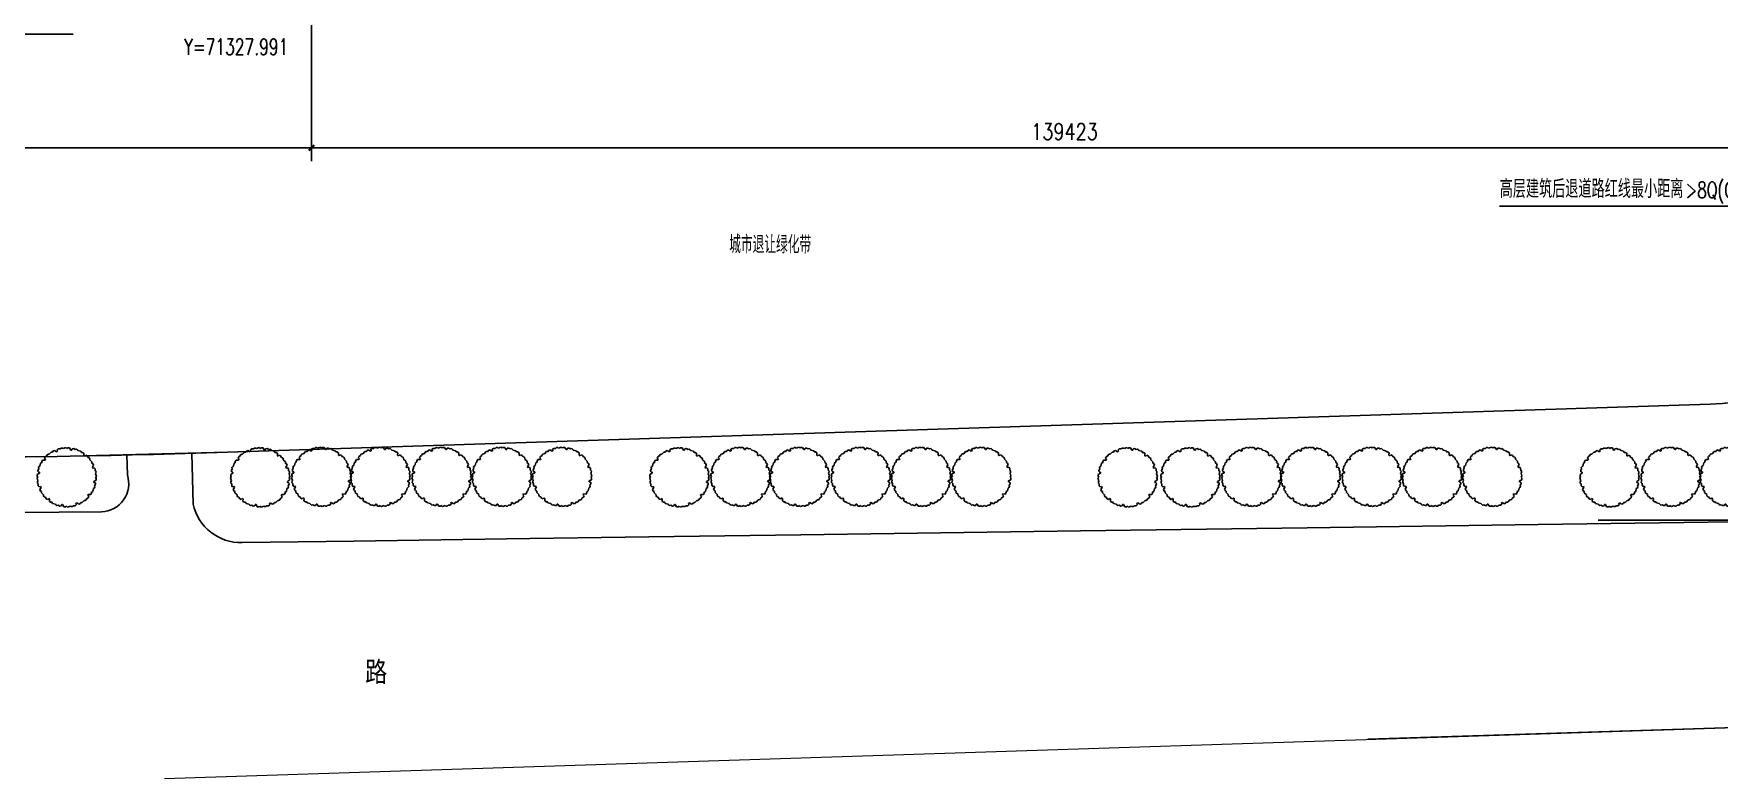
# Model space of a CAD drawing. Header units: metres. Extents: x 71066629 to 71645179, y 84793221 to 85208804.
# Drawn here: x 71295348 to 71451394, y 84798304 to 84867276 of the extents above; entities that cross this region are included whole.
import ezdxf

# ---------------------------------------------------------------- set-up
doc = ezdxf.new("R2010")
doc.units = ezdxf.units.M
doc.header["$LTSCALE"] = 1000
for name, pattern in [('ACAD_ISO04W100', [30, 24, -3, 0, -3]), ('DASH', [0.35, 0.25, -0.1]), ('DASHED', [19.05, 12.7, -6.35])]:
    doc.linetypes.add(name, pattern=pattern)
for name, color, linetype in [('A_SITEP_PLANT', 85, 'Continuous'), ('A_SITEP_TEX_1', 7, 'Continuous'), ('DIM_SYMB', 3, 'Continuous'), ('G-ANNO-DIMS', 3, 'Continuous'), ('G-SDWK', 157, 'Continuous'), ('G_DRIV_ROAD', 145, 'Continuous'), ('G_N_GUIDES', 3, 'DASH'), ('G_N_PUB_TEXT', 7, 'Continuous'), ('PROMPT', 1, 'Continuous'), ('PUB_DIM', 3, 'Continuous'), ('PUB_TEXT', 7, 'Continuous')]:
    doc.layers.add(name, color=color, linetype=linetype)
doc.layers.add('G-ROAD-CNTR', color=24, linetype='DASHED', lineweight=13)
doc.layers.add('G-ROAD-市政', color=1, linetype='Continuous', lineweight=13)
doc.styles.add('_TCH_DIM', font='SIMPLEX', dxfattribs={"bigfont": 'GBCBIG'})
doc.styles.add('dim_font', font='SIMPLEX.shx', dxfattribs={"width": 0.8})
doc.styles.add('GAD A', font='$ gad e.shx', dxfattribs={"width": 0.7, "bigfont": '$ gad c.shx'})
doc.styles.add('黑体', font='simhei.ttf', dxfattribs={"width": 0.8})
doc.dimstyles.new('DIMN500', dxfattribs={"dimscale": 5, "dimtxt": 300, "dimasz": 100, "dimexe": 250, "dimexo": 300, "dimgap": 150, "dimtad": 1, "dimdec": 0, "dimzin": 0, "dimdsep": 46, "dimtxsty": 'dim_font', "dimblk": 'ARCHTICK', "dimcen": 0.09, "dimclrt": 7, "dimazin": 2, "dimtfac": 1, "dimtdec": 0, "dimtix": 1, "dimtmove": 2, "dimatfit": 3, "dimldrblk": 'ARCHTICK', "dimtolj": 1, "dimtzin": 0, "dimarcsym": 0})

# ---------------------------------------------------------------- blocks, each defined once
blk = doc.blocks.new('BRANCHD', base_point=(0.5, 0.5))
for p, q in [((0.951, 0.743), (0.931, 0.754)), ((0.962, 0.694), (0.951, 0.743)), ((0.974, 0.687), (0.962, 0.694)), ((0.97, 0.587), (0.994, 0.594)), ((0.97, 0.571), (0.97, 0.587)), ((0.987, 0.668), (0.974, 0.687)), ((0.982, 0.647), (0.987, 0.668)), ((0.997, 0.62), (0.982, 0.647)), ((0.994, 0.594), (0.997, 0.62)), ((1.008, 0.55), (0.97, 0.571)), ((0.998, 0.504), (1.008, 0.52)), ((1.008, 0.52), (1.008, 0.55))]:
    blk.add_line(p, q)
blk = doc.blocks.new('A$C203C35CE')
at = {"layer": 'A_SITEP_PLANT', "extrusion": (0, 0, -1), "yscale": 2981.739130434784, "zscale": -2981.739130434782}
for xscale, rotation in [(2981.739130434794, 30.00000000017586), (2981.739130434763, 60.00000000017639), (2981.739130434784, 90), (2981.739130434769, 120.0000000001762), (2981.739130434778, 150.0000000001759), (2981.739130434778, 330.0000000001759), (2981.739130434794, 210.0000000001759), (2981.739130434755, 180.0000000001761), (2981.739130434769, 300.0000000001762), (2981.739130434784, 270), (2981.739130434763, 240.0000000001764)]:
    blk.add_blockref('BRANCHD', (-1526, 1526), dxfattribs=dict(at, xscale=xscale, rotation=rotation))
at = {"layer": 'A_SITEP_PLANT', "extrusion": (0, 0, -1), "xscale": 2981.739130434755, "yscale": 2981.739130434784, "zscale": -2981.739130434782}
blk.add_blockref('BRANCHD', (-1526, 1526), dxfattribs=at)
blk = doc.blocks.new('A$C237376EB')
at = {"layer": 'G-ROAD-CNTR', "linetype": 'ACAD_ISO04W100'}
blk.add_line((730.15, 386.15), (952.94, 393.38), dxfattribs=at)
at = {"layer": 'G-ROAD-市政', "linetype": 'Continuous'}
blk.add_line((735.99, 416.36), (873.25, 420.81), dxfattribs=at)
for centre, radius, start, end in [((872.53, 442.8), 22, 271.8569, 1.5484), ((704.56, 1385.85), 970, 270, 271.85691)]:
    blk.add_arc(centre, radius, start, end, dxfattribs=at)
blk = doc.blocks.new('_ARCHTICK')
at = {"color": 0, "linetype": 'ByBlock', "const_width": 0.4}
blk.add_lwpolyline([(-0.5, -0.5), (0.5, 0.5)], dxfattribs=at)
blk = doc.blocks.new('*D66')
at = {"layer": 'Defpoints', "color": 0, "transparency": 16777216}
for p in [(71438695, 84949471), (71492749, 84949471), (71438695, 84822230)]:
    blk.add_point(p, dxfattribs=at)
at = {"layer": 'PUB_DIM', "color": 0, "lineweight": -2, "transparency": 16777216}
for p, q in [((71440195, 84949471), (71493999, 84949471)), ((71492749, 84822230), (71492749, 84949471)), ((71440195, 84822230), (71493999, 84822230))]:
    blk.add_line(p, q, dxfattribs=at)
at = {"layer": 'PUB_DIM', "color": 0, "lineweight": -2, "transparency": 16777216, "xscale": 500, "yscale": 500, "zscale": 500}
for p, rotation in [((71492749, 84949471), 90), ((71492749, 84822230), 270)]:
    blk.add_blockref('_ARCHTICK', p, dxfattribs=dict(at, rotation=rotation))
at = {"layer": 'PUB_DIM', "color": 7, "transparency": 16777216, "insert": (71489964, 84864797), "char_height": 1500, "attachment_point": 5, "rotation": 90, "style": 'dim_font'}
blk.add_mtext('\\A1;127241', dxfattribs=at)
blk = doc.blocks.new('*D101')
at = {"layer": 'Defpoints', "color": 0, "transparency": 16777216}
for p in [(71240553, 84884852), (71321069, 84884852), (71321069, 84856704)]:
    blk.add_point(p, dxfattribs=at)
at = {"layer": 'G-ANNO-DIMS', "color": 0, "lineweight": -2, "transparency": 16777216}
for p, q in [((71240553, 84883352), (71240553, 84855454)), ((71321069, 84883352), (71321069, 84855454)), ((71240553, 84856704), (71321069, 84856704))]:
    blk.add_line(p, q, dxfattribs=at)
at = {"layer": 'G-ANNO-DIMS', "color": 0, "lineweight": -2, "transparency": 16777216, "xscale": 500, "yscale": 500, "zscale": 500, "rotation": 180}
blk.add_blockref('_ARCHTICK', (71240553, 84856704), dxfattribs=at)
at = {"layer": 'G-ANNO-DIMS', "color": 0, "lineweight": -2, "transparency": 16777216, "xscale": 500, "yscale": 500, "zscale": 500}
blk.add_blockref('_ARCHTICK', (71321069, 84856704), dxfattribs=at)
at = {"layer": 'G-ANNO-DIMS', "color": 7, "transparency": 16777216, "insert": (71280811, 84858204), "char_height": 1500, "attachment_point": 5, "style": 'dim_font'}
blk.add_mtext('\\A1;80.47', dxfattribs=at)
blk = doc.blocks.new('*D102')
at = {"layer": 'Defpoints', "color": 0, "transparency": 16777216}
for p in [(71321069, 84884852), (71460491, 84884852), (71460491, 84856704)]:
    blk.add_point(p, dxfattribs=at)
at = {"layer": 'G-ANNO-DIMS', "color": 0, "lineweight": -2, "transparency": 16777216}
for p, q in [((71321069, 84883352), (71321069, 84855454)), ((71460491, 84883352), (71460491, 84855454)), ((71321069, 84856704), (71460491, 84856704))]:
    blk.add_line(p, q, dxfattribs=at)
at = {"layer": 'G-ANNO-DIMS', "color": 0, "lineweight": -2, "transparency": 16777216, "xscale": 500, "yscale": 500, "zscale": 500, "rotation": 180}
blk.add_blockref('_ARCHTICK', (71321069, 84856704), dxfattribs=at)
at = {"layer": 'G-ANNO-DIMS', "color": 0, "lineweight": -2, "transparency": 16777216, "xscale": 500, "yscale": 500, "zscale": 500}
blk.add_blockref('_ARCHTICK', (71460491, 84856704), dxfattribs=at)
at = {"layer": 'G-ANNO-DIMS', "color": 7, "transparency": 16777216, "insert": (71390780, 84858204), "char_height": 1500, "attachment_point": 5, "style": 'dim_font'}
blk.add_mtext('\\A1;139423', dxfattribs=at)

msp = doc.modelspace()

# ---------------------------------------------------------------- linework, layer by layer
at = {"layer": 'DIM_SYMB'}
msp.add_lwpolyline([(71431054.86, 84851289.667), (71457129.934, 84851289.667), (71465764.846, 84856704.447)], dxfattribs=at)
at = {"layer": 'G-ANNO-DIMS'}
msp.add_line((71289583.951, 84867225.562), (71299005.203, 84867225.562), dxfattribs=at)
at = {"layer": 'G-SDWK'}
for p, q in [((71304018, 84826417.5), (71303976.184, 84828251.876)), ((71310103, 84823702), (71309988.302, 84828429.009)), ((71434621.139, 84821814.303), (71457156.93, 84822129.303)), ((71324990.577, 84820282.627), (71339124.197, 84820480.038)), ((71339124.197, 84820480.038), (71352295.433, 84820664.007)), ((71352295.433, 84820664.007), (71366372.167, 84820860.623)), ((71366372.167, 84820860.623), (71392250.53, 84821222.078)), ((71392250.53, 84821222.078), (71413234.985, 84821515.372)), ((71413234.985, 84821515.372), (71434621.139, 84821814.303)), ((71314636, 84820138), (71324990.577, 84820282.627))]:
    msp.add_line(p, q, dxfattribs=at)
msp.add_lwpolyline([(71252125.285, 84828000), (71252124, 84825690, 0.4387478779), (71256532, 84822821), (71265731.797, 84822852.021), (71274524.313, 84822881.669), (71288743.409, 84822929.615), (71297675.245, 84822959.732), (71301615, 84822973, 0.4955056642), (71304018, 84826417.5, -3.5297263029)], format="xyb", dxfattribs=at)
msp.add_arc((71314537.623, 84824677.605), 4540.671, 192.40726685, 271.24144674, dxfattribs=at)
at = {"layer": 'G_DRIV_ROAD'}
for p, q in [((71313301.392, 84828509.399), (71450553.833, 84832959.229)), ((71297509.583, 84828126.221), (71313301.392, 84828509.399)), ((71281869.995, 84828000), (71297509.583, 84828126.221))]:
    msp.add_line(p, q, dxfattribs=at)
msp.add_arc((71449843.302, 84854945.332), 21997.581, 271.85099889, 359.86275524, dxfattribs=at)
at = {"layer": 'PROMPT'}
msp.add_line((71530253.141, 84805527.261), (71418854.515, 84801915.653), dxfattribs=at)

# ---------------------------------------------------------------- block references
at = {"layer": 'A_SITEP_PLANT', "xscale": 1.8, "yscale": 1.8, "zscale": 1.8}
for p in [(71295656.207, 84823435.79), (71313567.973, 84823435.79), (71319217.89, 84823484.317), (71324703.52, 84823484.317), (71330362.015, 84823484.317), (71335937.764, 84823484.317), (71341513.512, 84823484.317), (71352377.177, 84823435.79), (71358027.094, 84823484.317), (71363512.724, 84823484.317), (71369171.219, 84823484.317), (71374746.968, 84823484.317), (71380322.716, 84823484.317), (71393877.34, 84823435.79), (71399681.491, 84823435.79), (71405331.408, 84823484.317), (71410817.038, 84823484.317), (71416475.533, 84823484.317), (71422051.282, 84823484.317), (71427627.03, 84823484.317), (71438486.727, 84823435.79), (71444136.645, 84823484.317), (71449622.275, 84823484.317)]:
    msp.add_blockref('A$C203C35CE', p, dxfattribs=at)
at = {"layer": 'G_N_GUIDES', "xscale": 1000, "yscale": 1000, "zscale": 1000}
msp.add_blockref('A$C237376EB', (70577308.677, 84412150.795), dxfattribs=at)

# ---------------------------------------------------------------- texts
at = {"layer": 'A_SITEP_TEX_1', "color": 60, "style": '黑体', "width": 0.8}
msp.add_text('路', height=1877.637, dxfattribs=at).set_placement((71326032.278, 84807245.35))
at = {"layer": 'DIM_SYMB', "color": 7, "style": '_TCH_DIM'}
msp.add_text('高层建筑后退道路红线最小距离', height=1687.94326, dxfattribs=at).set_placement((71431061.296, 84852057.417))
at = {"layer": 'DIM_SYMB', "color": 7, "style": '_TCH_DIM', "width": 0.705882}
msp.add_text('>8Q(Q=1)', height=1487.5, dxfattribs=at).set_placement((71448263.424, 84852057.417))
at = {"layer": 'G_N_PUB_TEXT', "style": 'GAD A', "width": 0.7}
msp.add_text('城市退让绿化带', height=1631.0044, rotation=359.79549586, dxfattribs=at).set_placement((71359731.549, 84846939.003))
at = {"layer": 'PUB_TEXT', "color": 3, "style": '_TCH_DIM', "width": 0.705882}
msp.add_text('Y=71327.991', height=1487.5, dxfattribs=at).set_placement((71309284.165, 84865313.076))

# ---------------------------------------------------------------- dimensions: what is measured, and where the dimension line sits
at = {"layer": 'G-ANNO-DIMS'}
dim = msp.add_aligned_dim(p1=(71240552.704, 84884851.581), p2=(71321068.776, 84884851.581), distance=-28147.134, text='80.47', dimstyle='DIMN500', dxfattribs=at)
dim.commit()
dim.dimension.update_dxf_attribs({"geometry": '*D101', "text_midpoint": (71280810.74, 84858204.447)})
dim = msp.add_aligned_dim(p1=(71321068.776, 84884851.581), p2=(71460491.453, 84884851.581), distance=-28147.134, dimstyle='DIMN500', dxfattribs=at)
dim.commit()
dim.dimension.update_dxf_attribs({"geometry": '*D102', "text_midpoint": (71390780.115, 84858204.447)})
at = {"layer": 'PUB_DIM'}
dim = msp.add_linear_dim(base=(71492748.909, 84949470.612), p1=(71438695.047, 84822230), p2=(71438695.047, 84949470.612), angle=90, dimstyle='DIMN500', dxfattribs=at)
dim.commit()
dim.dimension.update_dxf_attribs({"geometry": '*D66', "text_midpoint": (71489963.925, 84864797.158), "dimtype": 129})

doc.saveas('drawing.dxf')
